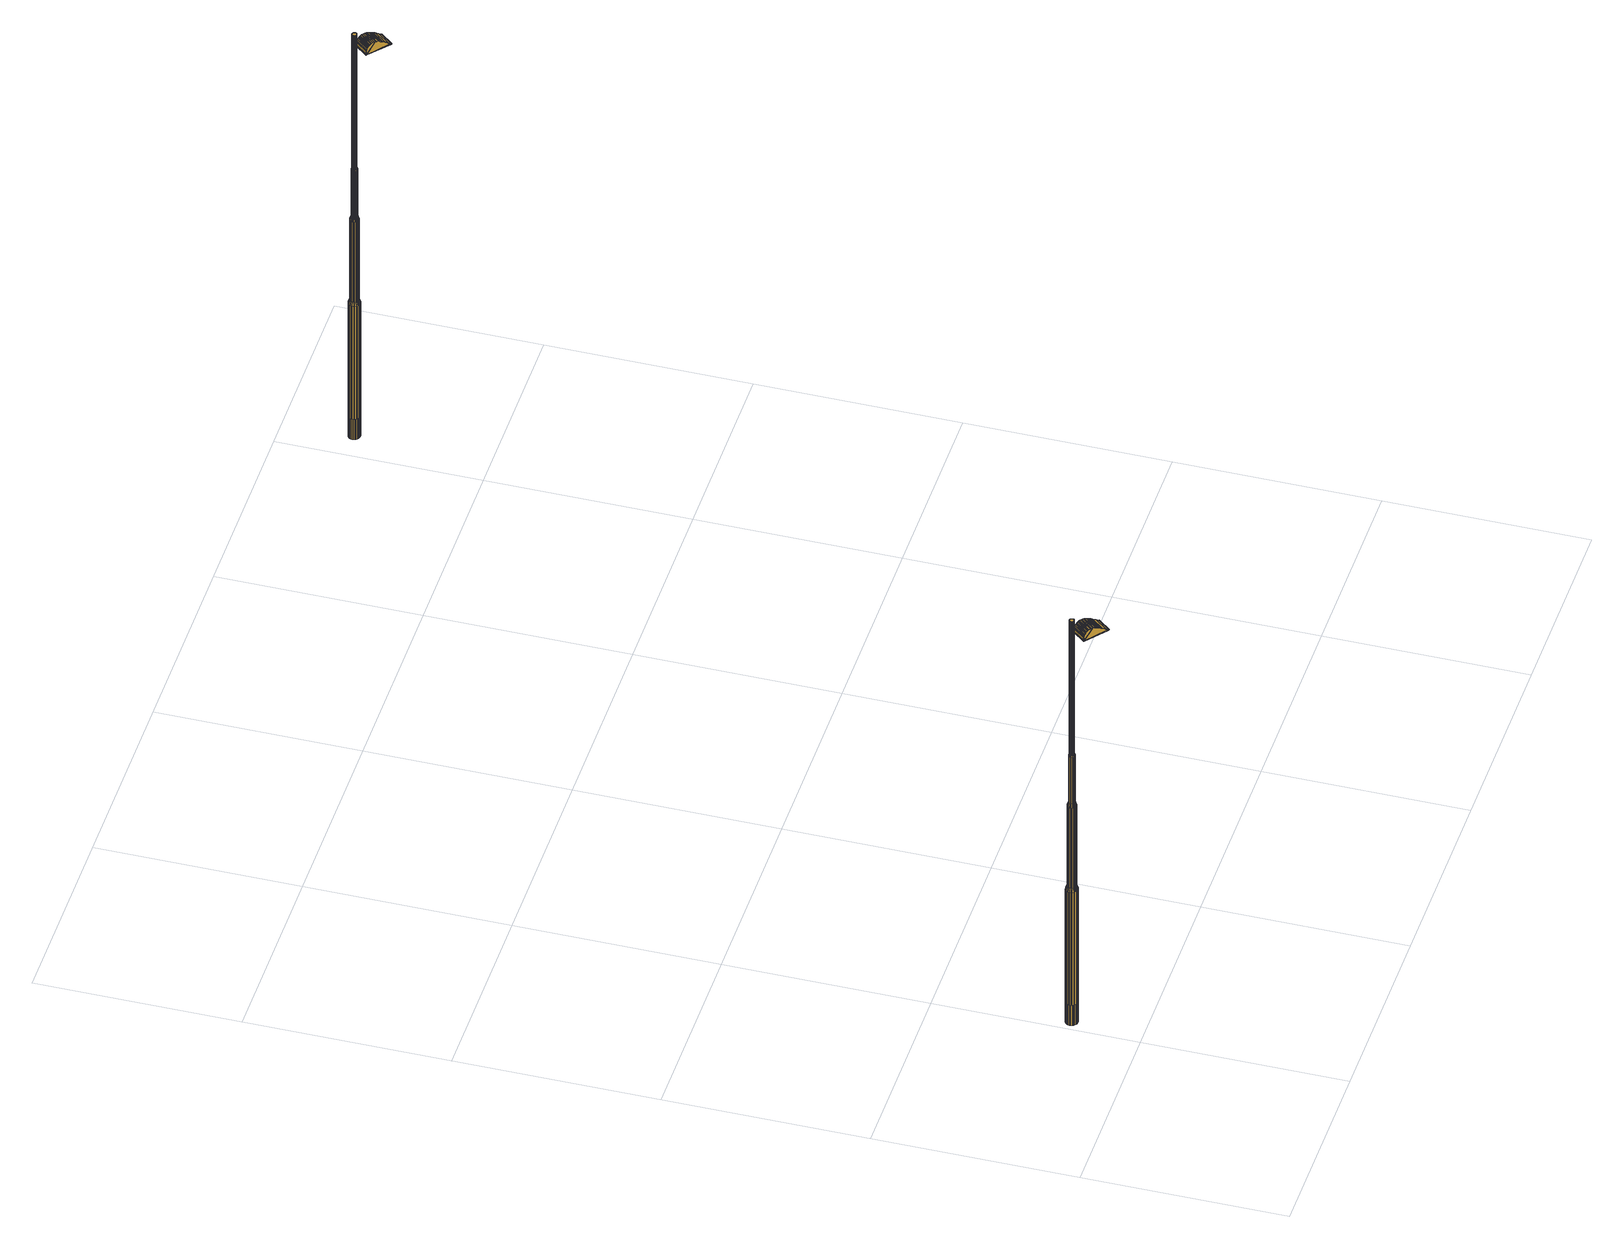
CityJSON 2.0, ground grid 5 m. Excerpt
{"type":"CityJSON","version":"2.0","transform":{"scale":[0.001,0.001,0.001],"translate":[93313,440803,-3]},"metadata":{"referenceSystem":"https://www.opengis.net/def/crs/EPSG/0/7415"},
"CityObjects":{
"cityfurniture1":{"type":"CityFurniture","attributes":{"Lichtpunttype":"Straatverlichting","Brondatum":"12-06-2019","Buurt_nummer":"62","Masttype":"TRAMMAST LPH 10M","Lamptype":"CPO-TW 140W KL.728","Buurtnaam":"Hillegersberg Noord","Nummer":"21","Uithoudertype":"UITHOUDER OV CONVERSIEMODEL","Geplaatst_op":"02-12-2010","Wijknummer":"6","Nivo":"0","Datum_laatste_mutatie":"07-06-2019","Straatnaam":"Straatweg","Thema":"Lichtmasten","Beheerobject":"71935/OVL-021","Armatuurtype":"4767 ARM SGS 453 1X CPO-TW 140W K EB OC FG EVSA VLAK GLAS LS-6","Objecthoogte":"10","Klasse":"Verbindingsweg 2-zijdig","Wijknaam":"Hillegersberg-Schiebroek","class":"Paal","function":"Lichtmast"},"geometry":[{"type":"MultiSurface","lod":"2","boundaries":[[[0,1,2,3]],[[4,5,6,7]],[[8,9,10,11]],[[12,13,1,0]],[[14,15,16,17]],[[17,16,9,8]],[[3,2,5,4]],[[11,10,13,12]],[[18,8,11,19]],[[20,0,3,21]],[[22,23,24,25]],[[26,27,28,29]],[[30,31,32,33]],[[19,11,12,34]],[[35,36,23,22]],[[29,28,37,38]],[[34,12,0,20]],[[39,40,27,26]],[[41,4,7,42]],[[43,14,17,44]],[[45,46,31,30]],[[21,3,4,41]],[[44,17,8,18]],[[33,32,15,14]],[[47,48,46,45]],[[49,50,36,35]],[[38,37,50,49]],[[42,7,40,39]],[[23,51,52,24]],[[7,6,53,40]],[[54,55,56,57]],[[58,59,55,54]],[[28,60,61,37]],[[62,63,59,58]],[[64,65,63,62]],[[66,67,65,64]],[[50,68,69,36]],[[37,61,68,50]],[[36,69,51,23]],[[70,71,48,47]],[[57,56,71,70]],[[27,72,60,28]],[[24,52,67,66]],[[40,53,72,27]],[[73,74,75,76]],[[77,78,79,80]],[[81,82,83,84]],[[85,86,87,88]],[[89,90,91,92]],[[92,91,93,94]],[[80,79,95,96]],[[97,98,78,77]],[[99,100,101,102]],[[84,83,103,104]],[[94,93,74,73]],[[105,106,98,97]],[[107,108,106,105]],[[88,87,108,107]],[[104,103,86,85]],[[109,110,82,81]],[[102,101,110,109]],[[74,111,112,75]],[[90,113,114,91]],[[115,116,117,118]],[[78,119,120,79]],[[121,122,123,124]],[[125,126,113,90]],[[87,127,128,108]],[[124,123,129,130]],[[131,132,133,134]],[[91,114,135,93]],[[93,135,111,74]],[[98,136,119,78]],[[118,117,100,99]],[[134,133,122,121]],[[86,137,127,87]],[[79,120,138,95]],[[139,140,116,115]],[[130,129,140,139]],[[108,128,141,106]],[[96,95,126,125]],[[106,141,136,98]],[[75,112,132,131]],[[142,143,144,145]],[[146,147,148,149]],[[150,151,152,153]],[[154,155,143,142]],[[153,152,147,146]],[[156,157,158,159]],[[145,144,151,150]],[[160,161,162,163]],[[163,162,157,156]],[[149,148,164,165]],[[159,158,155,154]],[[166,142,145,167]],[[92,160,163,89]],[[165,164,168,169]],[[170,146,149,171]],[[169,168,172,173]],[[174,175,176,177]],[[177,176,178,179]],[[180,181,182,183]],[[183,182,184,185]],[[185,184,186,187]],[[187,186,188,189]],[[189,188,190,191]],[[192,150,153,193]],[[179,178,161,160]],[[167,145,150,192]],[[194,159,154,195]],[[196,197,198,199]],[[173,172,197,196]],[[199,198,200,201]],[[201,200,202,203]],[[203,202,181,180]],[[191,190,204,205]],[[206,156,159,194]],[[195,154,142,166]],[[193,153,146,170]],[[205,204,175,174]],[[89,163,156,206]],[[207,189,191,208]],[[209,183,185,210]],[[211,165,169,212]],[[213,196,199,214]],[[167,97,77,166]],[[215,180,183,209]],[[210,185,187,216]],[[94,179,160,92]],[[212,169,173,217]],[[217,173,196,213]],[[218,201,203,219]],[[214,199,201,218]],[[76,174,177,73]],[[216,187,189,207]],[[171,149,165,211]],[[208,191,205,220]],[[166,77,80,195]],[[73,177,179,94]],[[220,205,174,76]],[[219,203,180,215]],[[195,80,96,194]],[[214,102,109,213]],[[210,130,139,209]],[[208,134,121,207]],[[218,99,102,214]],[[171,85,88,170]],[[217,81,84,212]],[[219,118,99,218]],[[192,105,97,167]],[[193,107,105,192]],[[220,131,134,208]],[[170,88,107,193]],[[211,104,85,171]],[[194,96,125,206]],[[213,109,81,217]],[[216,124,130,210]],[[209,139,115,215]],[[212,84,104,211]],[[206,125,90,89]],[[207,121,124,216]],[[76,75,131,220]],[[178,176,175,204,190,188,186,184,182,181,202,200,198,197,172,168,164,148,147,152,151,144,143,155,158,157,162,161]],[[116,221,222,117]],[[123,223,224,129]],[[122,225,223,123]],[[112,226,227,132]],[[101,228,229,110]],[[113,230,231,114]],[[83,232,233,103]],[[95,138,234,126]],[[133,235,225,122]],[[140,236,221,116]],[[126,234,230,113]],[[117,222,237,100]],[[111,238,226,112]],[[103,233,137,86]],[[129,224,236,140]],[[132,227,235,133]],[[82,239,232,83]],[[110,229,239,82]],[[100,237,228,101]],[[224,29,38,236]],[[223,26,29,224]],[[236,38,49,221]],[[114,231,240,135]],[[228,25,241,229]],[[222,35,22,237]],[[225,39,26,223]],[[233,242,243,137]],[[135,240,238,111]],[[127,244,245,128]],[[229,241,246,239]],[[120,247,43,138]],[[137,243,244,127]],[[221,49,35,222]],[[119,248,247,120]],[[136,249,248,119]],[[232,250,242,233]],[[237,22,25,228]],[[239,246,250,232]],[[128,245,251,141]],[[141,251,249,136]],[[235,42,39,225]],[[138,43,44,234]],[[230,18,19,231]],[[25,24,66,241]],[[246,64,62,250]],[[231,19,34,240]],[[247,33,14,43]],[[242,58,54,243]],[[226,21,41,227]],[[251,47,45,249]],[[244,57,70,245]],[[240,34,20,238]],[[250,62,58,242]],[[227,41,42,235]],[[234,44,18,230]],[[248,30,33,247]],[[249,45,30,248]],[[245,70,47,251]],[[238,20,21,226]],[[243,54,57,244]],[[241,66,64,246]],[[252,253,254,255]],[[256,257,258,259]],[[260,261,262]],[[255,254,263,264]],[[265,266,267]],[[268,269,270,271]],[[260,272,273,274]],[[275,276,277,278]],[[259,258,279,280]],[[271,270,257,256]],[[267,281,265]],[[282,283,276,275]],[[280,279,284,285]],[[286,287,288,289]],[[278,277,267,266]],[[290,291,292,293]],[[293,292,294,295]],[[295,294,287,286]],[[262,274,260]],[[289,288,253,252]],[[285,284,283,282]],[[264,263,269,268]],[[296,297,298,299]],[[300,301,297,296]],[[302,303,304]],[[303,305,304]],[[303,306,305]],[[307,308,301,300]],[[309,310,298,297,301,308,311,312,313,314,315,316],[317,318,303,302,319,320]],[[303,318,321,306]],[[306,322,305]],[[306,310,309,322]],[[322,309,316,305]],[[299,298,310,306]],[[323,311,308,307]],[[324,288,287,325]],[[326,253,288,324]],[[327,263,254,328]],[[329,269,263,327]],[[328,254,253,326]],[[330,270,269,329]],[[331,332,333,334]],[[335,336,337,262]],[[338,339,336,335]],[[340,341,342,343]],[[344,345,346,347]],[[341,344,347,342]],[[348,340,343,349]],[[215,115,118,219]],[[350,351,352,353]],[[354,355,356,357]],[[355,350,353,356]],[[358,359,360,361]],[[362,363,364,365]],[[366,358,361,367]],[[368,369,370,371]],[[372,362,365,373]],[[374,348,349,375]],[[376,377,378,379]],[[363,376,379,364]],[[380,381,382,383]],[[369,372,373,370]],[[381,366,367,382]],[[384,385,386,387]],[[359,384,387,360]],[[388,380,383,389]],[[377,390,391,378]],[[385,374,375,386]],[[392,393,394,395]],[[396,392,395,397]],[[398,396,397,399]],[[400,401,402,403]],[[404,405,406,407]],[[405,408,409,406]],[[393,404,407,394]],[[410,411,412,413]],[[414,415,416,417]],[[418,419,420,421]],[[415,422,423,416]],[[424,425,426,427]],[[411,428,429,412]],[[430,431,432,433]],[[434,435,436,437]],[[408,418,421,409]],[[438,414,417,439]],[[435,410,413,436]],[[440,430,433,441]],[[419,434,437,420]],[[431,438,439,432]],[[425,442,443,426]],[[442,440,441,443]],[[444,445,446,447]],[[448,449,450,451]],[[452,453,454,455]],[[453,444,447,454]],[[456,400,403,457]],[[445,448,451,446]],[[449,456,457,450]],[[458,459,460,461]],[[462,463,464,465]],[[466,467,468,469]],[[459,470,471,460]],[[472,473,474,475]],[[463,476,477,464]],[[351,478,479,352]],[[467,452,455,468]],[[480,472,475,481]],[[482,458,461,483]],[[473,466,469,474]],[[478,484,485,479]],[[484,482,483,485]],[[486,462,465,487]],[[470,486,487,471]],[[488,276,283,489]],[[490,277,276,488]],[[491,267,277,490]],[[273,281,267,491]],[[492,493,494,495]],[[317,496,307]],[[497,498,499]],[[304,500,501]],[[502,503,319,302]],[[503,502,493,492]],[[320,319,496]],[[302,304,501]],[[493,502,302,303]],[[299,306,321,317]],[[317,320,496]],[[307,300,296]],[[501,496,319,302]],[[317,296,299]],[[496,323,307]],[[497,499,317,320,492,495,504]],[[317,307,296]],[[505,506,339,338]],[[507,508,509,510]],[[511,291,512,513]],[[510,509,506,505]],[[513,512,508,507]],[[514,292,291,511]],[[325,287,294,515]],[[515,294,292,514]],[[516,517,518,519]],[[520,521,522,523]],[[524,525,526,527]],[[528,529,530,531]],[[532,533,534,535]],[[536,532,535,537]],[[538,539,540,541]],[[542,536,537,543]],[[525,542,543,526]],[[521,544,545,522]],[[529,516,519,530]],[[517,520,523,518]],[[546,528,531,547]],[[533,546,547,534]],[[548,538,541,549]],[[550,551,552,553]],[[554,548,549,555]],[[556,557,558,559]],[[560,561,562,563]],[[564,565,566,567]],[[557,550,553,558]],[[568,569,570,571]],[[572,554,555,573]],[[574,575,576,577]],[[575,568,571,576]],[[561,572,573,562]],[[578,560,563,579]],[[422,574,577,423]],[[565,578,579,566]],[[551,564,567,552]],[[580,581,582,583]],[[584,585,586,587]],[[588,589,590,591]],[[585,592,593,586]],[[594,595,596,597]],[[595,598,599,596]],[[600,580,583,601]],[[589,594,597,590]],[[598,602,603,599]],[[602,600,601,603]],[[604,588,591,605]],[[606,607,608,609]],[[610,606,609,611]],[[612,604,605,613]],[[592,612,613,593]],[[496,312,311,323]],[[500,314,313,501]],[[614,337,615]],[[615,337,336,616]],[[617,506,509,618]],[[265,619,614,281]],[[501,313,312,496]],[[615,619,614]],[[305,316,315,304]],[[620,621,508]],[[304,315,314,500]],[[512,291,290]],[[622,339,506,617]],[[616,336,339,622]],[[508,512,620]],[[290,620,512]],[[618,509,508,621]],[[260,623,261]],[[624,491,490,625]],[[273,491,624]],[[624,272,273]],[[489,283,284,626]],[[626,284,279,627]],[[628,258,257,629]],[[629,257,270,330]],[[627,279,258,628]],[[630,368,371,631]],[[632,633,634,635]],[[636,637,638,639]],[[640,641,642,643]],[[633,644,645,634]],[[637,632,635,638]],[[644,630,631,645]],[[646,647,648,649]],[[650,651,652,653]],[[494,654,504,495]],[[655,640,643,656]],[[657,655,656,658]],[[659,650,653,660]],[[492,320,319,503]],[[651,661,662,652]],[[663,646,649,664]],[[665,666,667,668]],[[666,659,660,667]],[[647,665,668,648]],[[661,669,670,662]],[[654,498,504]],[[669,657,658,670]],[[494,493,303,318,321,671,498,654]],[[497,504,498]],[[671,499,498]],[[499,671,317]],[[321,317,671]],[[672,514,511,673]],[[674,328,326,675]],[[676,515,514,672]],[[677,327,328,674]],[[678,329,327,677]],[[679,505,338,680]],[[681,510,505,679]],[[682,629,330,623]],[[683,628,629,682]],[[684,488,489,685]],[[686,626,627,687]],[[625,490,488,684]],[[680,338,335,688]],[[689,324,325,690]],[[675,326,324,689]],[[687,627,628,683]],[[673,511,513,691]],[[688,335,262,261]],[[691,513,507,692]],[[692,507,510,681]],[[623,330,329,678]],[[690,325,515,676]],[[685,489,626,686]],[[619,615,271]],[[271,256,259,280,285,282,275,278,266,619]],[[693,694,695,696]],[[696,695,332,331]],[[697,698,694,693]],[[334,699,700,697,693,696,331]],[[701,702,703,704]],[[705,706,707,708]],[[700,709,698,697]],[[699,710,709,700]],[[710,333,332,695,694,698,709]],[[711,712,713,714]],[[706,715,716,707]],[[334,333,710,699]],[[717,718,719,720]],[[721,701,704,722]],[[607,705,708,608]],[[718,711,714,719]],[[712,723,724,713]],[[715,717,720,716]],[[723,721,722,724]],[[262,337,614,274]],[[621,290,293,295,286,289,252,255,264,268,271,615,616,622,617,618]],[[621,620,290]],[[260,272,624]],[[624,625,684,685,686,687,683,682,623,260]],[[619,266,265]],[[691,692,681,679,680,688,261,623,678,677,674,675,689,690,676,672,673]]]}]},
"cityfurniture2":{"type":"CityFurniture","attributes":{"Lichtpunttype":"Straatverlichting","Brondatum":"12-06-2019","Buurt_nummer":"62","Masttype":"TRAMMAST LPH 10M","Lamptype":"CPO-TW 140W KL.728","Buurtnaam":"Hillegersberg Noord","Nummer":"20","Uithoudertype":"UITHOUDER OV CONVERSIEMODEL","Geplaatst_op":"02-12-2010","Wijknummer":"6","Nivo":"0","Datum_laatste_mutatie":"07-06-2019","Straatnaam":"Straatweg","Thema":"Lichtmasten","Beheerobject":"71935/OVL-020","Armatuurtype":"4767 ARM SGS 453 1X CPO-TW 140W K EB OC FG EVSA VLAK GLAS LS-6","Objecthoogte":"10","Klasse":"Verbindingsweg 2-zijdig","Wijknaam":"Hillegersberg-Schiebroek","class":"Paal","function":"Lichtmast"},"geometry":[{"type":"MultiSurface","lod":"2","boundaries":[[[725,726,727,728]],[[729,730,731,732]],[[733,734,735,736]],[[737,738,726,725]],[[739,740,741,742]],[[742,741,734,733]],[[728,727,730,729]],[[736,735,738,737]],[[743,733,736,744]],[[745,725,728,746]],[[747,748,749,750]],[[751,752,753,754]],[[755,756,757,758]],[[744,736,737,759]],[[760,761,748,747]],[[754,753,762,763]],[[759,737,725,745]],[[764,765,752,751]],[[766,729,732,767]],[[768,739,742,769]],[[770,771,756,755]],[[746,728,729,766]],[[769,742,733,743]],[[758,757,740,739]],[[772,773,771,770]],[[774,775,761,760]],[[763,762,775,774]],[[767,732,765,764]],[[748,776,777,749]],[[732,731,778,765]],[[779,780,781,782]],[[783,784,780,779]],[[753,785,786,762]],[[787,788,784,783]],[[789,790,788,787]],[[791,792,790,789]],[[775,793,794,761]],[[762,786,793,775]],[[761,794,776,748]],[[795,796,773,772]],[[782,781,796,795]],[[752,797,785,753]],[[749,777,792,791]],[[765,778,797,752]],[[798,799,800,801]],[[802,803,804,805]],[[806,807,808,809]],[[810,811,812,813]],[[814,815,816,817]],[[817,816,818,819]],[[805,804,820,821]],[[822,823,803,802]],[[824,825,826,827]],[[809,808,828,829]],[[819,818,799,798]],[[830,831,823,822]],[[832,833,831,830]],[[813,812,833,832]],[[829,828,811,810]],[[834,835,807,806]],[[827,826,835,834]],[[799,836,837,800]],[[815,838,839,816]],[[840,841,842,843]],[[803,844,845,804]],[[846,847,848,849]],[[850,851,838,815]],[[812,852,853,833]],[[849,848,854,855]],[[856,857,858,859]],[[816,839,860,818]],[[818,860,836,799]],[[823,861,844,803]],[[843,842,825,824]],[[859,858,847,846]],[[811,862,852,812]],[[804,845,863,820]],[[864,865,841,840]],[[855,854,865,864]],[[833,853,866,831]],[[821,820,851,850]],[[831,866,861,823]],[[800,837,857,856]],[[867,868,869,870]],[[871,872,873,874]],[[875,876,877,878]],[[879,880,868,867]],[[878,877,872,871]],[[881,882,883,884]],[[870,869,876,875]],[[885,886,887,888]],[[888,887,882,881]],[[874,873,889,890]],[[884,883,880,879]],[[891,867,870,892]],[[817,885,888,814]],[[890,889,893,894]],[[895,871,874,896]],[[894,893,897,898]],[[899,900,901,902]],[[902,901,903,904]],[[905,906,907,908]],[[908,907,909,910]],[[910,909,911,912]],[[912,911,913,914]],[[914,913,915,916]],[[917,875,878,918]],[[904,903,886,885]],[[892,870,875,917]],[[919,884,879,920]],[[921,922,923,924]],[[898,897,922,921]],[[924,923,925,926]],[[926,925,927,928]],[[928,927,906,905]],[[916,915,929,930]],[[931,881,884,919]],[[920,879,867,891]],[[918,878,871,895]],[[930,929,900,899]],[[814,888,881,931]],[[932,914,916,933]],[[934,908,910,935]],[[936,890,894,937]],[[938,921,924,939]],[[892,822,802,891]],[[940,905,908,934]],[[935,910,912,941]],[[819,904,885,817]],[[937,894,898,942]],[[942,898,921,938]],[[943,926,928,944]],[[939,924,926,943]],[[801,899,902,798]],[[941,912,914,932]],[[896,874,890,936]],[[933,916,930,945]],[[891,802,805,920]],[[798,902,904,819]],[[945,930,899,801]],[[944,928,905,940]],[[920,805,821,919]],[[939,827,834,938]],[[935,855,864,934]],[[933,859,846,932]],[[943,824,827,939]],[[896,810,813,895]],[[942,806,809,937]],[[944,843,824,943]],[[917,830,822,892]],[[918,832,830,917]],[[945,856,859,933]],[[895,813,832,918]],[[936,829,810,896]],[[919,821,850,931]],[[938,834,806,942]],[[941,849,855,935]],[[934,864,840,940]],[[937,809,829,936]],[[931,850,815,814]],[[932,846,849,941]],[[801,800,856,945]],[[903,901,900,929,915,913,911,909,907,906,927,925,923,922,897,893,889,873,872,877,876,869,868,880,883,882,887,886]],[[841,946,947,842]],[[848,948,949,854]],[[847,950,948,848]],[[837,951,952,857]],[[826,953,954,835]],[[838,955,956,839]],[[808,957,958,828]],[[820,863,959,851]],[[858,960,950,847]],[[865,961,946,841]],[[851,959,955,838]],[[842,947,962,825]],[[836,963,951,837]],[[828,958,862,811]],[[854,949,961,865]],[[857,952,960,858]],[[807,964,957,808]],[[835,954,964,807]],[[825,962,953,826]],[[949,754,763,961]],[[948,751,754,949]],[[961,763,774,946]],[[839,956,965,860]],[[953,750,966,954]],[[947,760,747,962]],[[950,764,751,948]],[[958,967,968,862]],[[860,965,963,836]],[[852,969,970,853]],[[954,966,971,964]],[[845,972,768,863]],[[862,968,969,852]],[[946,774,760,947]],[[844,973,972,845]],[[861,974,973,844]],[[957,975,967,958]],[[962,747,750,953]],[[964,971,975,957]],[[853,970,976,866]],[[866,976,974,861]],[[960,767,764,950]],[[863,768,769,959]],[[955,743,744,956]],[[750,749,791,966]],[[971,789,787,975]],[[956,744,759,965]],[[972,758,739,768]],[[967,783,779,968]],[[951,746,766,952]],[[976,772,770,974]],[[969,782,795,970]],[[965,759,745,963]],[[975,787,783,967]],[[952,766,767,960]],[[959,769,743,955]],[[973,755,758,972]],[[974,770,755,973]],[[970,795,772,976]],[[963,745,746,951]],[[968,779,782,969]],[[966,791,789,971]],[[977,978,979,980]],[[981,982,983,984]],[[985,986,987]],[[980,979,988,989]],[[990,991,992]],[[993,994,995,996]],[[985,997,998,999]],[[1000,1001,1002,1003]],[[984,983,1004,1005]],[[996,995,982,981]],[[992,1006,990]],[[1007,1008,1001,1000]],[[1005,1004,1009,1010]],[[1011,1012,1013,1014]],[[1003,1002,992,991]],[[1015,1016,1017,1018]],[[1018,1017,1019,1020]],[[1020,1019,1012,1011]],[[987,999,985]],[[1014,1013,978,977]],[[1010,1009,1008,1007]],[[989,988,994,993]],[[1021,1022,1023,1024]],[[1025,1026,1022,1021]],[[1027,1028,1029]],[[1028,1030,1029]],[[1028,1031,1030]],[[1032,1033,1026,1025]],[[1034,1035,1023,1022,1026,1033,1036,1037,1038,1039,1040,1041],[1042,1043,1028,1027,1044,1045]],[[1028,1043,1046,1031]],[[1031,1047,1030]],[[1031,1035,1034,1047]],[[1047,1034,1041,1030]],[[1024,1023,1035,1031]],[[1048,1036,1033,1032]],[[1049,1013,1012,1050]],[[1051,978,1013,1049]],[[1052,988,979,1053]],[[1054,994,988,1052]],[[1053,979,978,1051]],[[1055,995,994,1054]],[[1056,1057,1058,1059]],[[1060,1061,1062,987]],[[1063,1064,1061,1060]],[[1065,1066,1067,1068]],[[1069,1070,1071,1072]],[[1066,1069,1072,1067]],[[1073,1065,1068,1074]],[[940,840,843,944]],[[1075,1076,1077,1078]],[[1079,1080,1081,1082]],[[1080,1075,1078,1081]],[[1083,1084,1085,1086]],[[1087,1088,1089,1090]],[[1091,1083,1086,1092]],[[1093,1094,1095,1096]],[[1097,1087,1090,1098]],[[1099,1073,1074,1100]],[[1101,1102,1103,1104]],[[1088,1101,1104,1089]],[[1105,1106,1107,1108]],[[1094,1097,1098,1095]],[[1106,1091,1092,1107]],[[1109,1110,1111,1112]],[[1084,1109,1112,1085]],[[1113,1105,1108,1114]],[[1102,1115,1116,1103]],[[1110,1099,1100,1111]],[[1117,1118,1119,1120]],[[1121,1117,1120,1122]],[[1123,1121,1122,1124]],[[1125,1126,1127,1128]],[[1129,1130,1131,1132]],[[1130,1133,1134,1131]],[[1118,1129,1132,1119]],[[1135,1136,1137,1138]],[[1139,1140,1141,1142]],[[1143,1144,1145,1146]],[[1140,1147,1148,1141]],[[1149,1150,1151,1152]],[[1136,1153,1154,1137]],[[1155,1156,1157,1158]],[[1159,1160,1161,1162]],[[1133,1143,1146,1134]],[[1163,1139,1142,1164]],[[1160,1135,1138,1161]],[[1165,1155,1158,1166]],[[1144,1159,1162,1145]],[[1156,1163,1164,1157]],[[1150,1167,1168,1151]],[[1167,1165,1166,1168]],[[1169,1170,1171,1172]],[[1173,1174,1175,1176]],[[1177,1178,1179,1180]],[[1178,1169,1172,1179]],[[1181,1125,1128,1182]],[[1170,1173,1176,1171]],[[1174,1181,1182,1175]],[[1183,1184,1185,1186]],[[1187,1188,1189,1190]],[[1191,1192,1193,1194]],[[1184,1195,1196,1185]],[[1197,1198,1199,1200]],[[1188,1201,1202,1189]],[[1076,1203,1204,1077]],[[1192,1177,1180,1193]],[[1205,1197,1200,1206]],[[1207,1183,1186,1208]],[[1198,1191,1194,1199]],[[1203,1209,1210,1204]],[[1209,1207,1208,1210]],[[1211,1187,1190,1212]],[[1195,1211,1212,1196]],[[1213,1001,1008,1214]],[[1215,1002,1001,1213]],[[1216,992,1002,1215]],[[998,1006,992,1216]],[[1217,1218,1219,1220]],[[1042,1221,1032]],[[1222,1223,1224]],[[1029,1225,1226]],[[1227,1228,1044,1027]],[[1228,1227,1218,1217]],[[1045,1044,1221]],[[1027,1029,1226]],[[1218,1227,1027,1028]],[[1024,1031,1046,1042]],[[1042,1045,1221]],[[1032,1025,1021]],[[1226,1221,1044,1027]],[[1042,1021,1024]],[[1221,1048,1032]],[[1222,1224,1042,1045,1217,1220,1229]],[[1042,1032,1021]],[[1230,1231,1064,1063]],[[1232,1233,1234,1235]],[[1236,1016,1237,1238]],[[1235,1234,1231,1230]],[[1238,1237,1233,1232]],[[1239,1017,1016,1236]],[[1050,1012,1019,1240]],[[1240,1019,1017,1239]],[[1241,1242,1243,1244]],[[1245,1246,1247,1248]],[[1249,1250,1251,1252]],[[1253,1254,1255,1256]],[[1257,1258,1259,1260]],[[1261,1257,1260,1262]],[[1263,1264,1265,1266]],[[1267,1261,1262,1268]],[[1250,1267,1268,1251]],[[1246,1269,1270,1247]],[[1254,1241,1244,1255]],[[1242,1245,1248,1243]],[[1271,1253,1256,1272]],[[1258,1271,1272,1259]],[[1273,1263,1266,1274]],[[1275,1276,1277,1278]],[[1279,1273,1274,1280]],[[1281,1282,1283,1284]],[[1285,1286,1287,1288]],[[1289,1290,1291,1292]],[[1282,1275,1278,1283]],[[1293,1294,1295,1296]],[[1297,1279,1280,1298]],[[1299,1300,1301,1302]],[[1300,1293,1296,1301]],[[1286,1297,1298,1287]],[[1303,1285,1288,1304]],[[1147,1299,1302,1148]],[[1290,1303,1304,1291]],[[1276,1289,1292,1277]],[[1305,1306,1307,1308]],[[1309,1310,1311,1312]],[[1313,1314,1315,1316]],[[1310,1317,1318,1311]],[[1319,1320,1321,1322]],[[1320,1323,1324,1321]],[[1325,1305,1308,1326]],[[1314,1319,1322,1315]],[[1323,1327,1328,1324]],[[1327,1325,1326,1328]],[[1329,1313,1316,1330]],[[1331,1332,1333,1334]],[[1335,1331,1334,1336]],[[1337,1329,1330,1338]],[[1317,1337,1338,1318]],[[1221,1037,1036,1048]],[[1225,1039,1038,1226]],[[1339,1062,1340]],[[1340,1062,1061,1341]],[[1342,1231,1234,1343]],[[990,1344,1339,1006]],[[1226,1038,1037,1221]],[[1340,1344,1339]],[[1030,1041,1040,1029]],[[1345,1346,1233]],[[1029,1040,1039,1225]],[[1237,1016,1015]],[[1347,1064,1231,1342]],[[1341,1061,1064,1347]],[[1233,1237,1345]],[[1015,1345,1237]],[[1343,1234,1233,1346]],[[985,1348,986]],[[1349,1216,1215,1350]],[[998,1216,1349]],[[1349,997,998]],[[1214,1008,1009,1351]],[[1351,1009,1004,1352]],[[1353,983,982,1354]],[[1354,982,995,1055]],[[1352,1004,983,1353]],[[1355,1093,1096,1356]],[[1357,1358,1359,1360]],[[1361,1362,1363,1364]],[[1365,1366,1367,1368]],[[1358,1369,1370,1359]],[[1362,1357,1360,1363]],[[1369,1355,1356,1370]],[[1371,1372,1373,1374]],[[1375,1376,1377,1378]],[[1219,1379,1229,1220]],[[1380,1365,1368,1381]],[[1382,1380,1381,1383]],[[1384,1375,1378,1385]],[[1217,1045,1044,1228]],[[1376,1386,1387,1377]],[[1388,1371,1374,1389]],[[1390,1391,1392,1393]],[[1391,1384,1385,1392]],[[1372,1390,1393,1373]],[[1386,1394,1395,1387]],[[1379,1223,1229]],[[1394,1382,1383,1395]],[[1219,1218,1028,1043,1046,1396,1223,1379]],[[1222,1229,1223]],[[1396,1224,1223]],[[1224,1396,1042]],[[1046,1042,1396]],[[1397,1239,1236,1398]],[[1399,1053,1051,1400]],[[1401,1240,1239,1397]],[[1402,1052,1053,1399]],[[1403,1054,1052,1402]],[[1404,1230,1063,1405]],[[1406,1235,1230,1404]],[[1407,1354,1055,1348]],[[1408,1353,1354,1407]],[[1409,1213,1214,1410]],[[1411,1351,1352,1412]],[[1350,1215,1213,1409]],[[1405,1063,1060,1413]],[[1414,1049,1050,1415]],[[1400,1051,1049,1414]],[[1412,1352,1353,1408]],[[1398,1236,1238,1416]],[[1413,1060,987,986]],[[1416,1238,1232,1417]],[[1417,1232,1235,1406]],[[1348,1055,1054,1403]],[[1415,1050,1240,1401]],[[1410,1214,1351,1411]],[[1344,1340,996]],[[996,981,984,1005,1010,1007,1000,1003,991,1344]],[[1418,1419,1420,1421]],[[1421,1420,1057,1056]],[[1422,1423,1419,1418]],[[1059,1424,1425,1422,1418,1421,1056]],[[1426,1427,1428,1429]],[[1430,1431,1432,1433]],[[1425,1434,1423,1422]],[[1424,1435,1434,1425]],[[1435,1058,1057,1420,1419,1423,1434]],[[1436,1437,1438,1439]],[[1431,1440,1441,1432]],[[1059,1058,1435,1424]],[[1442,1443,1444,1445]],[[1446,1426,1429,1447]],[[1332,1430,1433,1333]],[[1443,1436,1439,1444]],[[1437,1448,1449,1438]],[[1440,1442,1445,1441]],[[1448,1446,1447,1449]],[[987,1062,1339,999]],[[1346,1015,1018,1020,1011,1014,977,980,989,993,996,1340,1341,1347,1342,1343]],[[1346,1345,1015]],[[985,997,1349]],[[1349,1350,1409,1410,1411,1412,1408,1407,1348,985]],[[1344,991,990]],[[1416,1417,1406,1404,1405,1413,986,1348,1403,1402,1399,1400,1414,1415,1401,1397,1398]]]}]}
},
"vertices":[
[427,1684,1465],[427,1684,865],[433,1716,865],[433,1716,1465],[431,1747,1465],[431,1747,865],[423,1778,865],[423,1778,1465],[369,1606,1465],[369,1606,865],[394,1627,865],[394,1627,1465],[414,1653,1465],[414,1653,865],[311,1582,1465],[311,1582,865],[342,1591,865],[342,1591,1465],[369,1606,4865],[394,1627,4865],[427,1684,4865],[433,1716,4865],[236,1859,4865],[236,1859,1465],[208,1843,1465],[208,1843,4865],[387,1830,4865],[387,1830,1465],[360,1850,1465],[360,1850,4865],[248,1587,1465],[248,1587,865],[279,1581,865],[279,1581,1465],[414,1653,4865],[266,1867,4865],[266,1867,1465],[329,1862,1465],[329,1862,4865],[408,1805,4865],[408,1805,1465],[431,1747,4865],[423,1778,4865],[311,1582,4865],[342,1591,4865],[217,1600,1465],[217,1600,865],[190,1619,1465],[190,1619,865],[298,1869,4865],[298,1869,1465],[236,1859,865],[208,1843,865],[408,1805,865],[146,1702,1465],[146,1702,865],[155,1672,865],[155,1672,1465],[145,1734,1465],[145,1734,865],[360,1850,865],[329,1862,865],[150,1766,1465],[150,1766,865],[164,1796,1465],[164,1796,865],[183,1823,1465],[183,1823,865],[298,1869,865],[266,1867,865],[170,1644,1465],[170,1644,865],[387,1830,865],[364,1702,8865],[364,1702,7465],[368,1718,7465],[368,1718,8865],[271,1651,7465],[260,1620,7365],[283,1616,7365],[287,1647,7465],[226,1761,7465],[197,1777,7365],[187,1754,7365],[219,1744,7465],[217,1711,7465],[184,1706,7365],[191,1684,7365],[221,1695,7465],[334,1660,8865],[334,1660,7465],[347,1672,7465],[347,1672,8865],[357,1685,7465],[357,1685,8865],[307,1617,7365],[303,1648,7465],[254,1658,7465],[237,1630,7365],[264,1793,7465],[251,1823,7365],[230,1813,7365],[249,1786,7465],[183,1730,7365],[216,1728,7465],[240,1668,7465],[217,1644,7365],[229,1681,7465],[201,1662,7365],[236,1774,7465],[211,1798,7365],[394,1693,7365],[398,1716,7365],[352,1634,7365],[369,1650,7365],[296,1799,7465],[298,1832,7365],[274,1830,7365],[280,1798,7465],[260,1620,4965],[283,1616,4965],[354,1765,7465],[380,1784,7365],[364,1803,7365],[343,1779,7465],[320,1653,7465],[331,1623,7365],[191,1684,4965],[201,1662,4965],[344,1818,7365],[329,1789,7465],[367,1735,7465],[397,1740,7365],[391,1763,7365],[362,1751,7465],[384,1670,7365],[237,1630,4965],[184,1706,4965],[307,1617,4965],[313,1795,7465],[321,1828,7365],[217,1644,4965],[276,1668,8915],[276,1668,12915],[263,1673,12915],[263,1673,8915],[239,1701,8915],[239,1701,12915],[235,1715,12915],[235,1715,8915],[253,1681,8915],[253,1681,12915],[244,1691,12915],[244,1691,8915],[288,1666,8915],[288,1666,12915],[313,1670,8915],[313,1670,12915],[300,1666,12915],[300,1666,8915],[334,1684,8915],[334,1684,12915],[324,1675,12915],[324,1675,8915],[235,1727,12915],[235,1727,8915],[271,1651,8865],[254,1658,8865],[237,1739,12915],[237,1739,8915],[221,1695,8865],[217,1711,8865],[242,1752,12915],[242,1752,8915],[349,1719,8915],[349,1719,12915],[347,1707,12915],[347,1707,8915],[342,1695,12915],[342,1695,8915],[295,1780,8915],[295,1780,12915],[308,1779,12915],[308,1779,8915],[320,1773,12915],[320,1773,8915],[331,1765,12915],[331,1765,8915],[340,1755,12915],[340,1755,8915],[345,1745,12915],[345,1745,8915],[240,1668,8865],[229,1681,8865],[303,1648,8865],[287,1647,8865],[250,1762,8915],[250,1762,12915],[259,1771,12915],[259,1771,8915],[270,1776,12915],[270,1776,8915],[283,1780,12915],[283,1780,8915],[349,1732,12915],[349,1732,8915],[320,1653,8865],[354,1765,8865],[362,1751,8865],[313,1795,8865],[329,1789,8865],[216,1728,8865],[219,1744,8865],[236,1774,8865],[249,1786,8865],[296,1799,8865],[343,1779,8865],[226,1761,8865],[264,1793,8865],[280,1798,8865],[367,1735,8865],[298,1832,4965],[274,1830,4965],[364,1803,4965],[344,1818,4965],[380,1784,4965],[398,1716,4965],[397,1740,4965],[230,1813,4965],[211,1798,4965],[352,1634,4965],[369,1650,4965],[187,1754,4965],[183,1730,4965],[331,1623,4965],[391,1763,4965],[321,1828,4965],[251,1823,4965],[394,1693,4965],[197,1777,4965],[384,1670,4965],[183,1823,4865],[145,1734,4865],[146,1702,4865],[155,1672,4865],[170,1644,4865],[164,1796,4865],[279,1581,4865],[248,1587,4865],[217,1600,4865],[150,1766,4865],[190,1619,4865],[686,1679,12577],[679,1672,12582],[700,1655,12590],[706,1663,12584],[808,1578,12580],[807,1566,12586],[838,1540,12571],[838,1554,12566],[335,1445,12326],[336,1445,12337],[336,1457,12329],[722,1635,12595],[728,1644,12589],[1106,1335,12326],[1094,1346,12347],[1108,1321,12341],[753,1623,12590],[749,1614,12596],[777,1591,12594],[779,1602,12588],[844,1021,12326],[871,1011,12326],[335,1458,12326],[961,1453,12478],[967,1434,12479],[1044,1373,12407],[1033,1394,12411],[871,1513,12552],[869,1528,12548],[1121,1311,12326],[931,1477,12503],[937,1459,12505],[904,1486,12530],[900,1502,12527],[656,1705,12556],[647,1700,12560],[661,1687,12572],[669,1693,12567],[629,1729,12517],[618,1725,12519],[626,1717,12534],[637,1721,12531],[636,1709,12548],[645,1714,12544],[868,995,12328],[868,995,12321],[882,1002,12321],[882,1002,12328],[854,999,12328],[854,999,12321],[637,1641,12321],[768,1590,12321],[606,1766,12328],[1128,1331,12328],[1131,1302,12328],[331,1435,12328],[331,1435,12321],[1136,1316,12321],[1131,1302,12321],[324,1449,12321],[329,1463,12321],[578,1763,12321],[591,1770,12321],[606,1766,12321],[1128,1331,12321],[850,1042,12321],[1085,1326,12321],[459,1427,12321],[533,1307,12321],[1086,1325,12321],[1136,1316,12328],[324,1449,12328],[417,1394,12572],[403,1406,12560],[435,1380,12582],[479,1344,12595],[456,1363,12590],[505,1322,12596],[533,1299,12594],[529,1353,12432],[721,1583,12432],[727,1579,12448],[535,1348,12448],[336,1457,12332],[586,1757,12332],[586,1757,12329],[342,1453,12413],[590,1750,12413],[693,1491,12595],[723,1466,12587],[729,1472,12587],[698,1497,12595],[755,1439,12572],[787,1413,12554],[792,1419,12554],[760,1446,12572],[665,1514,12597],[671,1520,12597],[532,1604,12535],[542,1596,12549],[547,1602,12549],[537,1610,12535],[515,1618,12504],[523,1611,12520],[528,1618,12520],[520,1624,12504],[563,1599,12561],[578,1587,12573],[583,1593,12573],[568,1605,12561],[676,1526,12597],[703,1503,12595],[709,1510,12595],[681,1532,12597],[552,1609,12549],[557,1615,12549],[606,1585,12583],[627,1568,12591],[632,1574,12591],[611,1591,12583],[649,1548,12596],[654,1554,12596],[639,1535,12596],[644,1542,12596],[734,1479,12587],[765,1452,12572],[770,1458,12572],[739,1485,12587],[534,1623,12520],[542,1616,12535],[548,1622,12535],[539,1629,12520],[596,1572,12583],[617,1555,12591],[622,1561,12591],[601,1579,12583],[525,1630,12504],[531,1636,12504],[797,1425,12554],[802,1431,12554],[512,1579,12535],[521,1571,12549],[526,1578,12549],[517,1585,12535],[503,1587,12520],[508,1593,12520],[495,1593,12504],[500,1599,12504],[734,1415,12572],[767,1388,12554],[772,1394,12554],[739,1421,12572],[532,1563,12561],[547,1551,12573],[553,1556,12573],[537,1569,12561],[565,1535,12583],[570,1541,12583],[692,1430,12587],[724,1402,12572],[729,1409,12572],[698,1435,12587],[565,1494,12591],[588,1474,12596],[594,1480,12596],[570,1500,12591],[586,1518,12591],[609,1498,12596],[614,1505,12596],[591,1524,12591],[614,1453,12597],[619,1459,12597],[474,1569,12504],[482,1562,12520],[488,1568,12520],[479,1575,12504],[756,1376,12554],[761,1383,12554],[512,1538,12561],[526,1526,12573],[532,1532,12573],[517,1544,12561],[634,1477,12597],[663,1454,12595],[668,1460,12595],[639,1484,12597],[544,1511,12583],[549,1517,12583],[501,1547,12549],[506,1553,12549],[491,1555,12535],[496,1561,12535],[596,1531,12591],[619,1511,12596],[624,1517,12596],[601,1537,12591],[644,1490,12597],[673,1466,12595],[678,1472,12595],[649,1496,12597],[558,1562,12573],[575,1548,12583],[581,1554,12583],[563,1568,12573],[703,1442,12587],[708,1448,12587],[607,1543,12591],[629,1523,12596],[634,1529,12596],[612,1549,12591],[713,1454,12587],[744,1427,12572],[749,1433,12572],[718,1460,12587],[531,1584,12549],[542,1575,12561],[548,1581,12561],[537,1590,12549],[655,1502,12597],[660,1508,12597],[513,1599,12520],[522,1591,12535],[527,1598,12535],[518,1605,12520],[777,1400,12554],[782,1407,12554],[553,1587,12561],[558,1593,12561],[505,1605,12504],[510,1612,12504],[586,1560,12583],[591,1566,12583],[568,1575,12573],[573,1581,12573],[683,1479,12595],[688,1485,12595],[721,1139,12479],[691,1165,12505],[797,1075,12407],[859,1021,12341],[538,1302,12484],[774,1585,12484],[946,1441,12465],[711,1158,12465],[329,1463,12328],[790,1093,12391],[1031,1370,12385],[817,1070,12361],[591,1770,12328],[578,1763,12328],[642,1637,12484],[464,1423,12484],[750,1126,12430],[346,1451,12440],[593,1747,12440],[357,1442,12485],[604,1738,12485],[598,1743,12464],[351,1447,12464],[373,1430,12519],[610,1732,12503],[365,1437,12503],[382,1423,12534],[391,1416,12548],[594,1428,12597],[621,1405,12595],[627,1411,12595],[599,1434,12597],[652,1380,12587],[683,1354,12572],[688,1360,12572],[657,1387,12587],[454,1544,12504],[462,1537,12520],[467,1543,12520],[459,1550,12504],[545,1469,12591],[567,1450,12596],[573,1455,12596],[550,1476,12591],[491,1513,12561],[506,1501,12573],[511,1507,12573],[497,1519,12561],[480,1523,12549],[485,1529,12549],[693,1366,12572],[725,1339,12554],[730,1345,12554],[698,1372,12572],[471,1530,12535],[476,1536,12535],[715,1327,12554],[720,1333,12554],[524,1486,12583],[529,1493,12583],[662,1393,12587],[667,1399,12587],[481,1543,12535],[490,1535,12549],[495,1541,12549],[486,1549,12535],[632,1417,12595],[637,1424,12595],[464,1557,12504],[472,1550,12520],[477,1556,12520],[469,1563,12504],[555,1482,12591],[578,1461,12596],[583,1467,12596],[560,1488,12591],[502,1525,12561],[516,1513,12573],[521,1520,12573],[507,1532,12561],[703,1378,12572],[735,1352,12554],[740,1358,12554],[709,1384,12572],[604,1440,12597],[609,1446,12597],[642,1430,12595],[672,1405,12587],[677,1411,12587],[647,1436,12595],[534,1499,12583],[539,1505,12583],[672,1341,12572],[705,1315,12554],[710,1321,12554],[678,1347,12572],[443,1532,12504],[452,1525,12520],[457,1531,12520],[449,1538,12504],[496,1489,12573],[514,1474,12583],[519,1480,12583],[501,1495,12573],[460,1518,12535],[466,1524,12535],[535,1457,12591],[557,1437,12596],[562,1443,12596],[540,1463,12591],[583,1416,12597],[589,1422,12597],[641,1368,12587],[647,1374,12587],[611,1393,12595],[616,1399,12595],[481,1501,12561],[486,1507,12561],[442,1513,12520],[450,1506,12535],[455,1512,12535],[447,1519,12520],[433,1519,12504],[438,1526,12504],[470,1510,12549],[475,1516,12549],[585,1757,12326],[597,1759,12337],[597,1759,12339],[605,1750,12442],[609,1746,12464],[597,1759,12326],[620,1736,12500],[614,1741,12484],[602,1753,12416],[523,1295,12588],[832,1031,12347],[773,1082,12411],[659,1193,12530],[627,1219,12552],[594,1248,12571],[563,1274,12586],[588,1599,12573],[593,1606,12573],[553,1629,12535],[562,1621,12549],[567,1627,12549],[558,1635,12535],[536,1643,12504],[544,1636,12520],[549,1642,12520],[541,1649,12504],[714,1390,12572],[746,1364,12554],[751,1370,12554],[719,1396,12572],[573,1611,12561],[579,1618,12561],[493,1574,12520],[502,1567,12535],[507,1573,12535],[498,1581,12520],[555,1523,12583],[575,1506,12591],[580,1513,12591],[560,1529,12583],[986,1409,12430],[682,1417,12587],[687,1424,12587],[652,1442,12595],[657,1448,12595],[537,1538,12573],[542,1544,12573],[599,1486,12596],[604,1492,12596],[484,1581,12504],[490,1587,12504],[511,1559,12549],[522,1550,12561],[527,1556,12561],[516,1565,12549],[624,1465,12597],[629,1471,12597],[1056,1350,12357],[379,1413,12531],[371,1420,12517],[449,1355,12584],[430,1371,12577],[388,1405,12544],[472,1336,12589],[497,1316,12590],[345,1439,12442],[342,1441,12416],[350,1435,12464],[551,1270,12580],[581,1246,12566],[702,1142,12478],[673,1167,12503],[643,1193,12527],[612,1219,12548],[336,1445,12339],[413,1385,12567],[398,1397,12556],[363,1426,12501],[355,1431,12484],[506,1373,12439],[698,1604,12439],[709,1595,12428],[517,1364,12428],[506,1373,12457],[698,1604,12457],[529,1353,12464],[517,1364,12467],[662,1329,12572],[695,1302,12554],[700,1308,12554],[667,1335,12572],[460,1498,12549],[471,1488,12561],[476,1495,12561],[465,1504,12549],[709,1595,12467],[721,1583,12464],[547,1425,12596],[573,1403,12597],[578,1409,12597],[552,1431,12596],[486,1476,12573],[491,1483,12573],[504,1462,12583],[525,1445,12591],[530,1451,12591],[509,1468,12583],[631,1356,12587],[636,1362,12587],[601,1380,12595],[606,1387,12595],
[15847,23244,1481],[15847,23244,881],[15853,23276,881],[15853,23276,1481],[15851,23307,1481],[15851,23307,881],[15843,23338,881],[15843,23338,1481],[15789,23166,1481],[15789,23166,881],[15814,23187,881],[15814,23187,1481],[15834,23213,1481],[15834,23213,881],[15731,23142,1481],[15731,23142,881],[15762,23151,881],[15762,23151,1481],[15789,23166,4881],[15814,23187,4881],[15847,23244,4881],[15853,23276,4881],[15656,23419,4881],[15656,23419,1481],[15628,23403,1481],[15628,23403,4881],[15807,23390,4881],[15807,23390,1481],[15780,23410,1481],[15780,23410,4881],[15668,23147,1481],[15668,23147,881],[15699,23141,881],[15699,23141,1481],[15834,23213,4881],[15686,23427,4881],[15686,23427,1481],[15749,23422,1481],[15749,23422,4881],[15828,23365,4881],[15828,23365,1481],[15851,23307,4881],[15843,23338,4881],[15731,23142,4881],[15762,23151,4881],[15637,23160,1481],[15637,23160,881],[15610,23179,1481],[15610,23179,881],[15718,23429,4881],[15718,23429,1481],[15656,23419,881],[15628,23403,881],[15828,23365,881],[15566,23262,1481],[15566,23262,881],[15575,23232,881],[15575,23232,1481],[15565,23294,1481],[15565,23294,881],[15780,23410,881],[15749,23422,881],[15570,23326,1481],[15570,23326,881],[15584,23356,1481],[15584,23356,881],[15603,23383,1481],[15603,23383,881],[15718,23429,881],[15686,23427,881],[15590,23204,1481],[15590,23204,881],[15807,23390,881],[15784,23262,8881],[15784,23262,7481],[15788,23278,7481],[15788,23278,8881],[15691,23211,7481],[15680,23180,7381],[15703,23176,7381],[15707,23207,7481],[15646,23321,7481],[15617,23337,7381],[15607,23314,7381],[15639,23304,7481],[15637,23271,7481],[15604,23266,7381],[15611,23244,7381],[15641,23255,7481],[15754,23220,8881],[15754,23220,7481],[15767,23232,7481],[15767,23232,8881],[15777,23245,7481],[15777,23245,8881],[15727,23177,7381],[15723,23208,7481],[15674,23218,7481],[15657,23190,7381],[15684,23353,7481],[15671,23383,7381],[15650,23373,7381],[15669,23346,7481],[15603,23290,7381],[15636,23288,7481],[15660,23228,7481],[15637,23204,7381],[15649,23241,7481],[15621,23222,7381],[15656,23334,7481],[15631,23358,7381],[15814,23253,7381],[15818,23276,7381],[15772,23194,7381],[15789,23210,7381],[15716,23359,7481],[15718,23392,7381],[15694,23390,7381],[15700,23358,7481],[15680,23180,4981],[15703,23176,4981],[15774,23325,7481],[15800,23344,7381],[15784,23363,7381],[15763,23339,7481],[15740,23213,7481],[15751,23183,7381],[15611,23244,4981],[15621,23222,4981],[15764,23378,7381],[15749,23349,7481],[15787,23295,7481],[15817,23300,7381],[15811,23323,7381],[15782,23311,7481],[15804,23230,7381],[15657,23190,4981],[15604,23266,4981],[15727,23177,4981],[15733,23355,7481],[15741,23388,7381],[15637,23204,4981],[15696,23228,8931],[15696,23228,12931],[15683,23233,12931],[15683,23233,8931],[15659,23261,8931],[15659,23261,12931],[15655,23275,12931],[15655,23275,8931],[15673,23241,8931],[15673,23241,12931],[15664,23251,12931],[15664,23251,8931],[15708,23226,8931],[15708,23226,12931],[15733,23230,8931],[15733,23230,12931],[15720,23226,12931],[15720,23226,8931],[15754,23244,8931],[15754,23244,12931],[15744,23235,12931],[15744,23235,8931],[15655,23287,12931],[15655,23287,8931],[15691,23211,8881],[15674,23218,8881],[15657,23299,12931],[15657,23299,8931],[15641,23255,8881],[15637,23271,8881],[15662,23312,12931],[15662,23312,8931],[15769,23279,8931],[15769,23279,12931],[15767,23267,12931],[15767,23267,8931],[15762,23255,12931],[15762,23255,8931],[15715,23340,8931],[15715,23340,12931],[15728,23339,12931],[15728,23339,8931],[15740,23333,12931],[15740,23333,8931],[15751,23325,12931],[15751,23325,8931],[15760,23315,12931],[15760,23315,8931],[15765,23305,12931],[15765,23305,8931],[15660,23228,8881],[15649,23241,8881],[15723,23208,8881],[15707,23207,8881],[15670,23322,8931],[15670,23322,12931],[15679,23331,12931],[15679,23331,8931],[15690,23336,12931],[15690,23336,8931],[15703,23340,12931],[15703,23340,8931],[15769,23292,12931],[15769,23292,8931],[15740,23213,8881],[15774,23325,8881],[15782,23311,8881],[15733,23355,8881],[15749,23349,8881],[15636,23288,8881],[15639,23304,8881],[15656,23334,8881],[15669,23346,8881],[15716,23359,8881],[15763,23339,8881],[15646,23321,8881],[15684,23353,8881],[15700,23358,8881],[15787,23295,8881],[15718,23392,4981],[15694,23390,4981],[15784,23363,4981],[15764,23378,4981],[15800,23344,4981],[15818,23276,4981],[15817,23300,4981],[15650,23373,4981],[15631,23358,4981],[15772,23194,4981],[15789,23210,4981],[15607,23314,4981],[15603,23290,4981],[15751,23183,4981],[15811,23323,4981],[15741,23388,4981],[15671,23383,4981],[15814,23253,4981],[15617,23337,4981],[15804,23230,4981],[15603,23383,4881],[15565,23294,4881],[15566,23262,4881],[15575,23232,4881],[15590,23204,4881],[15584,23356,4881],[15699,23141,4881],[15668,23147,4881],[15637,23160,4881],[15570,23326,4881],[15610,23179,4881],[16106,23239,12593],[16099,23232,12598],[16120,23215,12606],[16126,23223,12600],[16228,23138,12596],[16227,23126,12602],[16258,23100,12587],[16258,23114,12582],[15755,23005,12342],[15756,23005,12353],[15756,23017,12345],[16142,23195,12611],[16148,23204,12605],[16526,22895,12342],[16514,22906,12363],[16528,22881,12357],[16173,23183,12606],[16169,23174,12612],[16197,23151,12610],[16199,23162,12604],[16264,22581,12342],[16291,22571,12342],[15755,23018,12342],[16381,23013,12494],[16387,22994,12495],[16464,22933,12423],[16453,22954,12427],[16291,23073,12568],[16289,23088,12564],[16541,22871,12342],[16351,23037,12519],[16357,23019,12521],[16324,23046,12546],[16320,23062,12543],[16076,23265,12572],[16067,23260,12576],[16081,23247,12588],[16089,23253,12583],[16049,23289,12533],[16038,23285,12535],[16046,23277,12550],[16057,23281,12547],[16056,23269,12564],[16065,23274,12560],[16288,22555,12344],[16288,22555,12337],[16302,22562,12337],[16302,22562,12344],[16274,22559,12344],[16274,22559,12337],[16057,23201,12337],[16188,23150,12337],[16026,23326,12344],[16548,22891,12344],[16551,22862,12344],[15751,22995,12344],[15751,22995,12337],[16556,22876,12337],[16551,22862,12337],[15744,23009,12337],[15749,23023,12337],[15998,23323,12337],[16011,23330,12337],[16026,23326,12337],[16548,22891,12337],[16270,22602,12337],[16505,22886,12337],[15879,22987,12337],[15953,22867,12337],[16506,22885,12337],[16556,22876,12344],[15744,23009,12344],[15837,22954,12588],[15823,22966,12576],[15855,22940,12598],[15899,22904,12611],[15876,22923,12606],[15925,22882,12612],[15953,22859,12610],[15949,22913,12448],[16141,23143,12448],[16147,23139,12464],[15955,22908,12464],[15756,23017,12348],[16006,23317,12348],[16006,23317,12345],[15762,23013,12429],[16010,23310,12429],[16113,23051,12611],[16143,23026,12603],[16149,23032,12603],[16118,23057,12611],[16175,22999,12588],[16207,22973,12570],[16212,22979,12570],[16180,23006,12588],[16085,23074,12613],[16091,23080,12613],[15952,23164,12551],[15962,23156,12565],[15967,23162,12565],[15957,23170,12551],[15935,23178,12520],[15943,23171,12536],[15948,23178,12536],[15940,23184,12520],[15983,23159,12577],[15998,23147,12589],[16003,23153,12589],[15988,23165,12577],[16096,23086,12613],[16123,23063,12611],[16129,23070,12611],[16101,23092,12613],[15972,23169,12565],[15977,23175,12565],[16026,23145,12599],[16047,23128,12607],[16052,23134,12607],[16031,23151,12599],[16069,23108,12612],[16074,23114,12612],[16059,23095,12612],[16064,23102,12612],[16154,23039,12603],[16185,23012,12588],[16190,23018,12588],[16159,23045,12603],[15954,23183,12536],[15962,23176,12551],[15968,23182,12551],[15959,23189,12536],[16016,23132,12599],[16037,23115,12607],[16042,23121,12607],[16021,23139,12599],[15945,23190,12520],[15951,23196,12520],[16217,22985,12570],[16222,22991,12570],[15932,23139,12551],[15941,23131,12565],[15946,23138,12565],[15937,23145,12551],[15923,23147,12536],[15928,23153,12536],[15915,23153,12520],[15920,23159,12520],[16154,22975,12588],[16187,22948,12570],[16192,22954,12570],[16159,22981,12588],[15952,23123,12577],[15967,23111,12589],[15973,23116,12589],[15957,23129,12577],[15985,23095,12599],[15990,23101,12599],[16112,22990,12603],[16144,22962,12588],[16149,22969,12588],[16118,22995,12603],[15985,23054,12607],[16008,23034,12612],[16014,23040,12612],[15990,23060,12607],[16006,23078,12607],[16029,23058,12612],[16034,23065,12612],[16011,23084,12607],[16034,23013,12613],[16039,23019,12613],[15894,23129,12520],[15902,23122,12536],[15908,23128,12536],[15899,23135,12520],[16176,22936,12570],[16181,22943,12570],[15932,23098,12577],[15946,23086,12589],[15952,23092,12589],[15937,23104,12577],[16054,23037,12613],[16083,23014,12611],[16088,23020,12611],[16059,23044,12613],[15964,23071,12599],[15969,23077,12599],[15921,23107,12565],[15926,23113,12565],[15911,23115,12551],[15916,23121,12551],[16016,23091,12607],[16039,23071,12612],[16044,23077,12612],[16021,23097,12607],[16064,23050,12613],[16093,23026,12611],[16098,23032,12611],[16069,23056,12613],[15978,23122,12589],[15995,23108,12599],[16001,23114,12599],[15983,23128,12589],[16123,23002,12603],[16128,23008,12603],[16027,23103,12607],[16049,23083,12612],[16054,23089,12612],[16032,23109,12607],[16133,23014,12603],[16164,22987,12588],[16169,22993,12588],[16138,23020,12603],[15951,23144,12565],[15962,23135,12577],[15968,23141,12577],[15957,23150,12565],[16075,23062,12613],[16080,23068,12613],[15933,23159,12536],[15942,23151,12551],[15947,23158,12551],[15938,23165,12536],[16197,22960,12570],[16202,22967,12570],[15973,23147,12577],[15978,23153,12577],[15925,23165,12520],[15930,23172,12520],[16006,23120,12599],[16011,23126,12599],[15988,23135,12589],[15993,23141,12589],[16103,23039,12611],[16108,23045,12611],[16141,22699,12495],[16111,22725,12521],[16217,22635,12423],[16279,22581,12357],[15958,22862,12500],[16194,23145,12500],[16366,23001,12481],[16131,22718,12481],[15749,23023,12344],[16210,22653,12407],[16451,22930,12401],[16237,22630,12377],[16011,23330,12344],[15998,23323,12344],[16062,23197,12500],[15884,22983,12500],[16170,22686,12446],[15766,23011,12456],[16013,23307,12456],[15777,23002,12501],[16024,23298,12501],[16018,23303,12480],[15771,23007,12480],[15793,22990,12535],[16030,23292,12519],[15785,22997,12519],[15802,22983,12550],[15811,22976,12564],[16014,22988,12613],[16041,22965,12611],[16047,22971,12611],[16019,22994,12613],[16072,22940,12603],[16103,22914,12588],[16108,22920,12588],[16077,22947,12603],[15874,23104,12520],[15882,23097,12536],[15887,23103,12536],[15879,23110,12520],[15965,23029,12607],[15987,23010,12612],[15993,23015,12612],[15970,23036,12607],[15911,23073,12577],[15926,23061,12589],[15931,23067,12589],[15917,23079,12577],[15900,23083,12565],[15905,23089,12565],[16113,22926,12588],[16145,22899,12570],[16150,22905,12570],[16118,22932,12588],[15891,23090,12551],[15896,23096,12551],[16135,22887,12570],[16140,22893,12570],[15944,23046,12599],[15949,23053,12599],[16082,22953,12603],[16087,22959,12603],[15901,23103,12551],[15910,23095,12565],[15915,23101,12565],[15906,23109,12551],[16052,22977,12611],[16057,22984,12611],[15884,23117,12520],[15892,23110,12536],[15897,23116,12536],[15889,23123,12520],[15975,23042,12607],[15998,23021,12612],[16003,23027,12612],[15980,23048,12607],[15922,23085,12577],[15936,23073,12589],[15941,23080,12589],[15927,23092,12577],[16123,22938,12588],[16155,22912,12570],[16160,22918,12570],[16129,22944,12588],[16024,23000,12613],[16029,23006,12613],[16062,22990,12611],[16092,22965,12603],[16097,22971,12603],[16067,22996,12611],[15954,23059,12599],[15959,23065,12599],[16092,22901,12588],[16125,22875,12570],[16130,22881,12570],[16098,22907,12588],[15863,23092,12520],[15872,23085,12536],[15877,23091,12536],[15869,23098,12520],[15916,23049,12589],[15934,23034,12599],[15939,23040,12599],[15921,23055,12589],[15880,23078,12551],[15886,23084,12551],[15955,23017,12607],[15977,22997,12612],[15982,23003,12612],[15960,23023,12607],[16003,22976,12613],[16009,22982,12613],[16061,22928,12603],[16067,22934,12603],[16031,22953,12611],[16036,22959,12611],[15901,23061,12577],[15906,23067,12577],[15862,23073,12536],[15870,23066,12551],[15875,23072,12551],[15867,23079,12536],[15853,23079,12520],[15858,23086,12520],[15890,23070,12565],[15895,23076,12565],[16005,23317,12342],[16017,23319,12353],[16017,23319,12355],[16025,23310,12458],[16029,23306,12480],[16017,23319,12342],[16040,23296,12516],[16034,23301,12500],[16022,23313,12432],[15943,22855,12604],[16252,22591,12363],[16193,22642,12427],[16079,22753,12546],[16047,22779,12568],[16014,22808,12587],[15983,22834,12602],[16008,23159,12589],[16013,23166,12589],[15973,23189,12551],[15982,23181,12565],[15987,23187,12565],[15978,23195,12551],[15956,23203,12520],[15964,23196,12536],[15969,23202,12536],[15961,23209,12520],[16134,22950,12588],[16166,22924,12570],[16171,22930,12570],[16139,22956,12588],[15993,23171,12577],[15999,23178,12577],[15913,23134,12536],[15922,23127,12551],[15927,23133,12551],[15918,23141,12536],[15975,23083,12599],[15995,23066,12607],[16000,23073,12607],[15980,23089,12599],[16406,22969,12446],[16102,22977,12603],[16107,22984,12603],[16072,23002,12611],[16077,23008,12611],[15957,23098,12589],[15962,23104,12589],[16019,23046,12612],[16024,23052,12612],[15904,23141,12520],[15910,23147,12520],[15931,23119,12565],[15942,23110,12577],[15947,23116,12577],[15936,23125,12565],[16044,23025,12613],[16049,23031,12613],[16476,22910,12373],[15799,22973,12547],[15791,22980,12533],[15869,22915,12600],[15850,22931,12593],[15808,22965,12560],[15892,22896,12605],[15917,22876,12606],[15765,22999,12458],[15762,23001,12432],[15770,22995,12480],[15971,22830,12596],[16001,22806,12582],[16122,22702,12494],[16093,22727,12519],[16063,22753,12543],[16032,22779,12564],[15756,23005,12355],[15833,22945,12583],[15818,22957,12572],[15783,22986,12517],[15775,22991,12500],[15926,22933,12455],[16118,23164,12455],[16129,23155,12444],[15937,22924,12444],[15926,22933,12473],[16118,23164,12473],[15949,22913,12480],[15937,22924,12483],[16082,22889,12588],[16115,22862,12570],[16120,22868,12570],[16087,22895,12588],[15880,23058,12565],[15891,23048,12577],[15896,23055,12577],[15885,23064,12565],[16129,23155,12483],[16141,23143,12480],[15967,22985,12612],[15993,22963,12613],[15998,22969,12613],[15972,22991,12612],[15906,23036,12589],[15911,23043,12589],[15924,23022,12599],[15945,23005,12607],[15950,23011,12607],[15929,23028,12599],[16051,22916,12603],[16056,22922,12603],[16021,22940,12611],[16026,22947,12611]
]}
